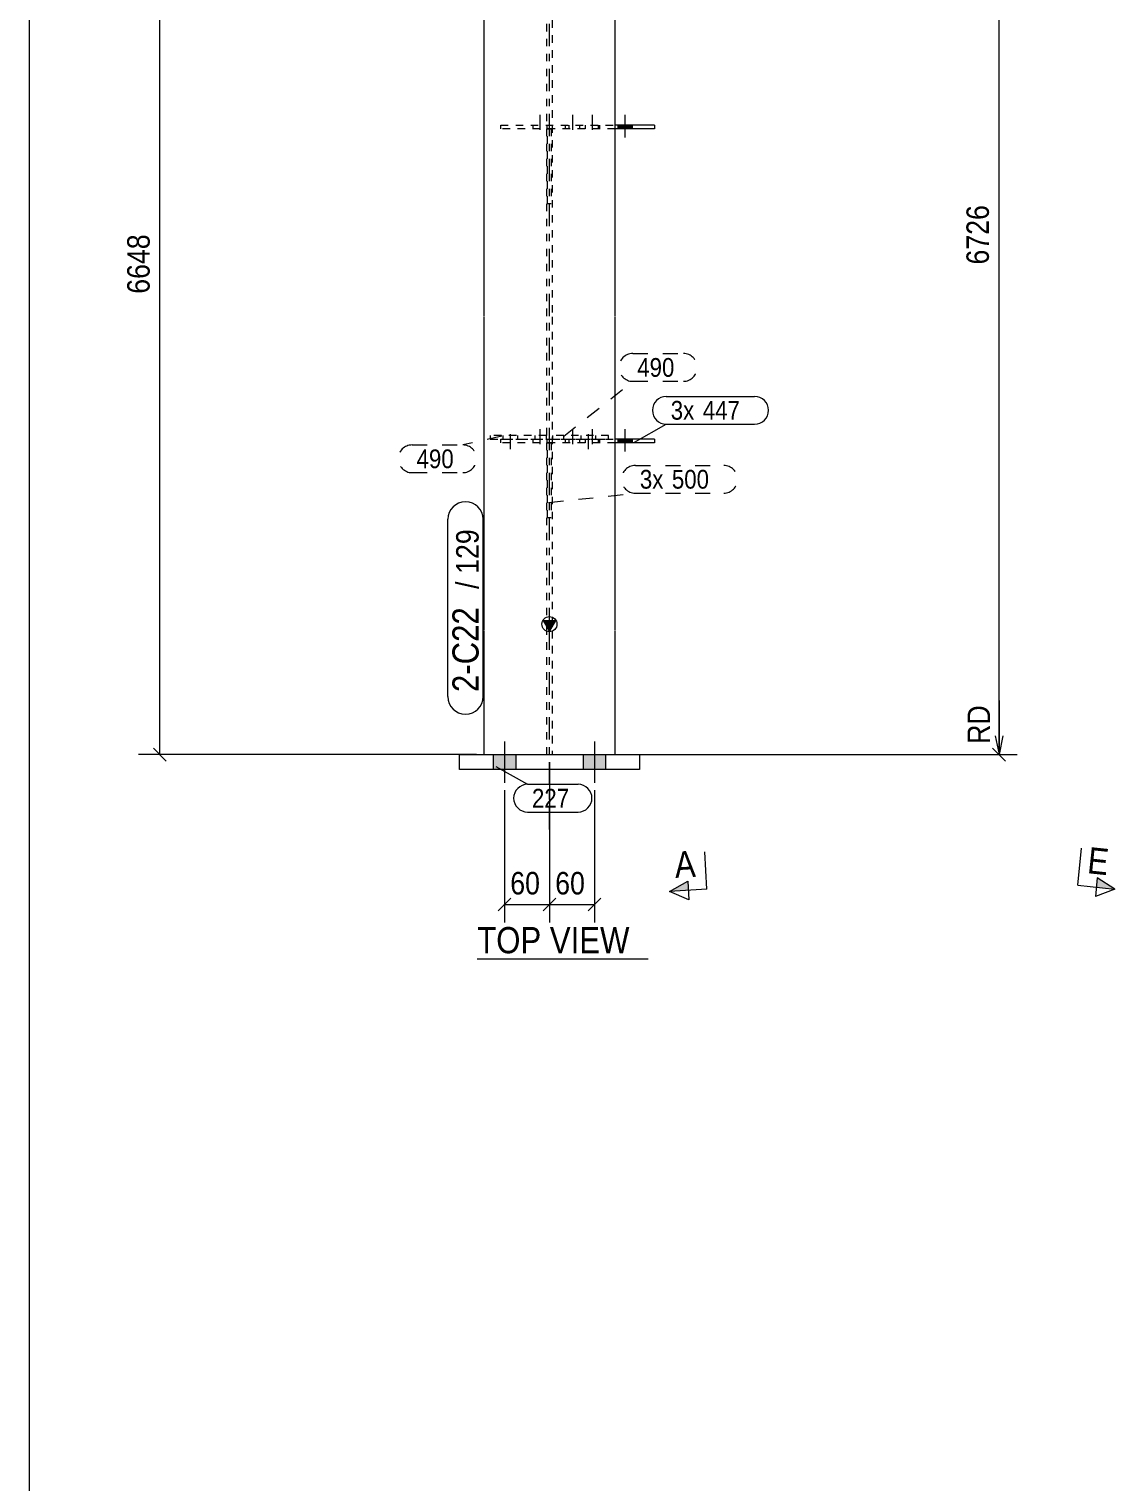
# Model space of a CAD drawing. Header units: millimetres. Extents: x 2 to 579, y 0 to 825.
# Drawn here: x 5 to 149.9, y 388.7 to 582.6 of the extents above; entities that cross this region are included whole.
import ezdxf

# ---------------------------------------------------------------- set-up
doc = ezdxf.new("R2010")
doc.units = ezdxf.units.MM
for name, pattern in [('XKITLINE00', [0]), ('XKITLINE01', [4, 1, -1, 1, -1]), ('XKITLINE02', [4, 2, -2]), ('XKITLINE03', [6, 3, -1, 1, -1])]:
    doc.linetypes.add(name, pattern=pattern)
for name, color, linetype, lineweight in [('Bolt', 3, 'Continuous', 0), ('Dimensions', 7, 'Continuous', 0), ('DrawingSheet', 5, 'Continuous', 0), ('OtherObjectType', 7, 'Continuous', 0), ('Part', 2, 'Continuous', 0), ('PartMark', 7, 'Continuous', 0), ('Section', 6, 'Continuous', 0)]:
    doc.layers.add(name, color=color, linetype=linetype, lineweight=lineweight)
doc.styles.add('ARIAL', font='ARIAL.TTF')

# ---------------------------------------------------------------- blocks, each defined once
blk = doc.blocks.new('*A42')
at = {"layer": 'Bolt'}
for points in [[(69.95, 485.78), (69.95, 483.78), (66.95, 483.78), (66.95, 485.78)], [(69.95, 485.78), (69.95, 483.78), (66.95, 483.78), (66.95, 485.78)], [(81.95, 485.78), (81.95, 483.78), (78.95, 483.78), (78.95, 485.78)], [(81.95, 485.78), (81.95, 483.78), (78.95, 483.78), (78.95, 485.78)]]:
    blk.add_hatch(color=3, dxfattribs=at).paths.add_polyline_path(points, flags=17)
at = {"layer": 'Bolt', "color": 3, "linetype": 'XKITLINE00', "lineweight": 0}
for p, q in [((68.45, 487.53), (68.45, 482.03)), ((68.45, 487.53), (68.45, 482.03)), ((80.45, 487.53), (80.45, 482.03)), ((80.45, 487.53), (80.45, 482.03)), ((66.95, 485.78), (66.95, 483.78)), ((66.95, 485.78), (66.95, 483.78)), ((69.95, 485.78), (69.95, 483.78)), ((69.95, 485.78), (69.95, 483.78)), ((78.95, 485.78), (78.95, 483.78)), ((78.95, 485.78), (78.95, 483.78)), ((81.95, 485.78), (81.95, 483.78)), ((81.95, 485.78), (81.95, 483.78))]:
    blk.add_line(p, q, dxfattribs=at)
blk = doc.blocks.new('*A44')
at = {"layer": 'Bolt', "color": 3, "linetype": 'XKITLINE02', "lineweight": 0}
for p, q in [((69.25, 526.53), (69.25, 529.53)), ((68.27, 527.88), (68.27, 528.38)), ((70.23, 527.88), (70.23, 528.38))]:
    blk.add_line(p, q, dxfattribs=at)
blk = doc.blocks.new('*A45')
at = {"layer": 'Bolt', "color": 3, "linetype": 'XKITLINE02', "lineweight": 0}
for p, q in [((79.65, 526.53), (79.65, 529.53)), ((78.67, 527.88), (78.67, 528.38)), ((80.63, 527.88), (80.63, 528.38))]:
    blk.add_line(p, q, dxfattribs=at)
blk = doc.blocks.new('*A46')
at = {"layer": 'Bolt'}
blk.add_hatch(color=3, dxfattribs=at).paths.add_polyline_path([(85.48, 527.88), (85.48, 527.38), (83.57, 527.38), (83.57, 527.88)], flags=17)
at = {"layer": 'Bolt', "color": 3, "linetype": 'XKITLINE02', "lineweight": 0}
for p, q in [((73.17, 529.22), (73.17, 526.22)), ((77.52, 529.22), (77.52, 526.22)), ((80.17, 529.22), (80.17, 526.22)), ((72.22, 527.88), (72.22, 527.38)), ((74.12, 527.88), (74.12, 527.38)), ((76.57, 527.88), (76.57, 527.38)), ((78.47, 527.88), (78.47, 527.38)), ((79.22, 527.88), (79.22, 527.38)), ((81.13, 527.88), (81.13, 527.38))]:
    blk.add_line(p, q, dxfattribs=at)
at = {"layer": 'Bolt', "color": 3, "linetype": 'XKITLINE00', "lineweight": 0}
for p, q in [((84.52, 529.22), (84.52, 526.22)), ((83.57, 527.88), (83.57, 527.38)), ((85.48, 527.88), (85.48, 527.38))]:
    blk.add_line(p, q, dxfattribs=at)
blk = doc.blocks.new('*A47')
at = {"layer": 'Bolt'}
blk.add_hatch(color=3, dxfattribs=at).paths.add_polyline_path([(85.48, 569.78), (85.48, 569.28), (83.57, 569.28), (83.57, 569.78)], flags=17)
at = {"layer": 'Bolt', "color": 3, "linetype": 'XKITLINE02', "lineweight": 0}
for p, q in [((73.17, 571.12), (73.17, 568.12)), ((77.52, 571.12), (77.52, 568.12)), ((80.17, 571.12), (80.17, 568.12)), ((72.22, 569.78), (72.22, 569.28)), ((74.12, 569.78), (74.12, 569.28)), ((76.57, 569.78), (76.57, 569.28)), ((78.47, 569.78), (78.47, 569.28)), ((79.22, 569.78), (79.22, 569.28)), ((81.13, 569.78), (81.13, 569.28))]:
    blk.add_line(p, q, dxfattribs=at)
at = {"layer": 'Bolt', "color": 3, "linetype": 'XKITLINE00', "lineweight": 0}
for p, q in [((84.52, 571.12), (84.52, 568.12)), ((83.57, 569.78), (83.57, 569.28)), ((85.48, 569.78), (85.48, 569.28))]:
    blk.add_line(p, q, dxfattribs=at)
blk = doc.blocks.new('*A53')
at = {"layer": 'Part'}
blk.add_hatch(color=2, dxfattribs=at).paths.add_polyline_path([(73.65, 503.69), (75.25, 503.69), (74.45, 502.29)], flags=17)
at = {"layer": 'Part', "color": 2, "linetype": 'XKITLINE00', "lineweight": 0}
for p, q in [((65.7, 585.76), (65.7, 544.28)), ((83.2, 544.28), (83.2, 585.76)), ((65.7, 544.18), (65.7, 502.38)), ((83.2, 502.38), (83.2, 544.18)), ((65.7, 502.28), (65.7, 485.78)), ((74.45, 502.29), (73.65, 503.69)), ((73.65, 503.69), (75.25, 503.69)), ((75.25, 503.69), (74.45, 502.29)), ((83.2, 485.78), (83.2, 502.28))]:
    blk.add_line(p, q, dxfattribs=at)
at = {"layer": 'Part', "color": 7, "linetype": 'XKITLINE01', "lineweight": 0}
for p, q in [((74.1, 544.28), (74.1, 585.76)), ((74.8, 585.76), (74.8, 544.28)), ((74.1, 502.38), (74.1, 544.18)), ((74.8, 544.18), (74.8, 502.38)), ((74.1, 485.78), (74.1, 502.28)), ((74.8, 502.28), (74.8, 485.78)), ((65.7, 485.78), (83.2, 485.78))]:
    blk.add_line(p, q, dxfattribs=at)
at = {"layer": 'Part', "color": 7, "linetype": 'XKITLINE03', "lineweight": 0}
for p, q in [((74.45, 544.28), (74.45, 585.76)), ((74.45, 502.38), (74.45, 544.18)), ((74.45, 475.78), (74.45, 502.28))]:
    blk.add_line(p, q, dxfattribs=at)
at = {"layer": 'Part', "color": 2, "linetype": 'XKITLINE00', "lineweight": 0}
blk.add_circle((74.45, 503.19), 1, dxfattribs=at)
blk = doc.blocks.new('*A58')
at = {"layer": 'Part', "color": 2, "linetype": 'XKITLINE00', "lineweight": 0}
for p, q in [((62.45, 483.78), (62.45, 485.78)), ((62.45, 485.78), (86.45, 485.78)), ((86.45, 485.78), (86.45, 483.78)), ((86.45, 483.78), (62.45, 483.78))]:
    blk.add_line(p, q, dxfattribs=at)
blk = doc.blocks.new('*A64')
at = {"layer": 'Part', "color": 7, "linetype": 'XKITLINE01', "lineweight": 0}
for p, q in [((74.05, 528.38), (66.55, 528.38)), ((66.55, 528.38), (66.55, 527.88)), ((66.55, 527.88), (74.05, 527.88)), ((72.55, 527.88), (72.55, 528.38)), ((74.05, 527.88), (74.05, 528.38))]:
    blk.add_line(p, q, dxfattribs=at)
blk = doc.blocks.new('*A65')
at = {"layer": 'Part', "color": 7, "linetype": 'XKITLINE01', "lineweight": 0}
for p, q in [((82.35, 528.38), (74.85, 528.38)), ((74.85, 528.38), (74.85, 527.88)), ((74.85, 527.88), (82.35, 527.88)), ((76.35, 527.88), (76.35, 528.38)), ((82.35, 527.88), (82.35, 528.38))]:
    blk.add_line(p, q, dxfattribs=at)
blk = doc.blocks.new('*A66')
at = {"layer": 'Part', "color": 7, "linetype": 'XKITLINE01', "lineweight": 0}
for p, q in [((74.2, 527.38), (74.7, 527.38)), ((74.2, 517.38), (74.2, 527.38)), ((74.2, 527.38), (74.7, 527.38)), ((74.7, 527.38), (74.7, 517.38)), ((74.7, 517.38), (74.2, 517.38))]:
    blk.add_line(p, q, dxfattribs=at)
blk = doc.blocks.new('*A67')
at = {"layer": 'Part', "color": 7, "linetype": 'XKITLINE01', "lineweight": 0}
for p, q in [((67.95, 527.38), (67.95, 527.88)), ((67.95, 527.88), (83.2, 527.88)), ((83.2, 527.38), (67.95, 527.38)), ((77.07, 527.38), (77.07, 527.88)), ((80.95, 527.88), (80.95, 527.38))]:
    blk.add_line(p, q, dxfattribs=at)
at = {"layer": 'Part', "color": 2, "linetype": 'XKITLINE00', "lineweight": 0}
for p, q in [((88.45, 527.88), (83.2, 527.88)), ((88.45, 527.38), (83.2, 527.38)), ((88.45, 527.88), (88.45, 527.38))]:
    blk.add_line(p, q, dxfattribs=at)
blk = doc.blocks.new('*A68')
at = {"layer": 'Part', "color": 7, "linetype": 'XKITLINE01', "lineweight": 0}
for p, q in [((74.2, 569.28), (74.7, 569.28)), ((74.2, 559.28), (74.2, 569.28)), ((74.2, 569.28), (74.7, 569.28)), ((74.7, 569.28), (74.7, 559.28)), ((74.7, 559.28), (74.2, 559.28))]:
    blk.add_line(p, q, dxfattribs=at)
blk = doc.blocks.new('*A69')
at = {"layer": 'Part', "color": 7, "linetype": 'XKITLINE01', "lineweight": 0}
for p, q in [((67.95, 569.28), (67.95, 569.78)), ((67.95, 569.78), (83.2, 569.78)), ((83.2, 569.28), (67.95, 569.28)), ((77.07, 569.28), (77.07, 569.78)), ((80.95, 569.78), (80.95, 569.28))]:
    blk.add_line(p, q, dxfattribs=at)
at = {"layer": 'Part', "color": 2, "linetype": 'XKITLINE00', "lineweight": 0}
for p, q in [((88.45, 569.78), (83.2, 569.78)), ((88.45, 569.28), (83.2, 569.28)), ((88.45, 569.78), (88.45, 569.28))]:
    blk.add_line(p, q, dxfattribs=at)
blk = doc.blocks.new('*A89')
at = {"layer": 'DrawingSheet', "color": 5, "linetype": 'XKITLINE00', "lineweight": 0}
blk.add_line((5, 825), (5, 5), dxfattribs=at)
blk = doc.blocks.new('*A121')
at = {"layer": 'Section'}
blk.add_hatch(color=3, dxfattribs=at).paths.add_polyline_path([(147.57, 469.33), (149.92, 467.82), (147.44, 468.08)], flags=17)
at = {"layer": 'Section', "color": 1, "linetype": 'XKITLINE00', "lineweight": 0}
for q in [(145.47, 473.32), (149.92, 467.82)]:
    blk.add_line((144.95, 468.35), q, dxfattribs=at)
at = {"layer": 'Section', "color": 3, "linetype": 'XKITLINE00', "lineweight": 0}
for p, q in [((147.57, 469.33), (147.31, 466.84)), ((149.92, 467.82), (147.57, 469.33)), ((149.92, 467.82), (147.31, 466.84))]:
    blk.add_line(p, q, dxfattribs=at)
at = {"layer": 'Section', "color": 7, "style": 'ARIAL', "width": 0.85}
blk.add_text('E', height=3.5, rotation=-6.0218, dxfattribs=at).set_placement((146.13, 469.98))
blk = doc.blocks.new('*A159')
at = {"layer": 'Dimensions', "color": 7, "linetype": 'XKITLINE00', "lineweight": 0}
for p, q in [((74.45, 484.78), (74.45, 463.38)), ((68.45, 481.03), (68.45, 463.38)), ((69.3, 466.63), (67.6, 464.93)), ((68.45, 465.78), (74.45, 465.78)), ((75.3, 466.63), (73.6, 464.93))]:
    blk.add_line(p, q, dxfattribs=at)
at = {"layer": 'Dimensions', "color": 3}
for p in [(68.45, 465.78), (74.45, 465.78)]:
    blk.add_point(p, dxfattribs=at)
at = {"layer": 'Dimensions', "color": 3, "style": 'ARIAL', "width": 0.85}
blk.add_text('60', height=3, dxfattribs=at).set_placement((69.22, 467.13))
blk = doc.blocks.new('*A160')
at = {"layer": 'Dimensions', "color": 7, "linetype": 'XKITLINE00', "lineweight": 0}
for p, q in [((74.45, 484.78), (74.45, 463.38)), ((80.45, 481.03), (80.45, 463.38)), ((75.3, 466.63), (73.6, 464.93)), ((74.45, 465.78), (80.45, 465.78)), ((81.3, 466.63), (79.6, 464.93))]:
    blk.add_line(p, q, dxfattribs=at)
at = {"layer": 'Dimensions', "color": 3}
for p in [(74.45, 465.78), (80.45, 465.78)]:
    blk.add_point(p, dxfattribs=at)
at = {"layer": 'Dimensions', "color": 3, "style": 'ARIAL', "width": 0.85}
blk.add_text('60', height=3, dxfattribs=at).set_placement((75.22, 467.13))
blk = doc.blocks.new('*A163')
at = {"layer": 'PartMark', "color": 7, "linetype": 'XKITLINE00', "lineweight": 0}
for p, q in [((67.28, 484.21), (71.52, 481.82)), ((71.52, 481.82), (78.28, 481.82)), ((71.52, 478.12), (78.28, 478.12))]:
    blk.add_line(p, q, dxfattribs=at)
for centre, start, end in [((71.52, 479.97), 90, 270), ((78.28, 479.97), 270, 90)]:
    blk.add_arc(centre, 1.85, start, end, dxfattribs=at)
at = {"layer": 'PartMark', "color": 3, "style": 'ARIAL', "width": 0.85}
blk.add_text('227', height=2.5, dxfattribs=at).set_placement((72.12, 478.72))
blk = doc.blocks.new('*A168')
at = {"layer": 'PartMark', "color": 7, "linetype": 'XKITLINE00', "lineweight": 0}
for p, q in [((60.9, 493.53), (60.9, 517.18)), ((65.6, 493.53), (65.6, 517.18))]:
    blk.add_line(p, q, dxfattribs=at)
for centre, start, end in [((63.25, 517.18), 0, 180), ((63.25, 493.53), 180, 0)]:
    blk.add_arc(centre, 2.35, start, end, dxfattribs=at)
at = {"layer": 'PartMark', "color": 3, "style": 'ARIAL', "width": 0.85}
for s, p in [('129', (65, 509.9)), ('/', (65, 507.89))]:
    blk.add_text(s, height=3, rotation=90.0002, dxfattribs=at).set_placement(p)
at = {"layer": 'PartMark', "color": 1, "style": 'ARIAL', "width": 0.85}
blk.add_text('2-C22', height=3.5, rotation=90.0002, dxfattribs=at).set_placement((65, 494.13))
blk = doc.blocks.new('*A169')
at = {"layer": 'PartMark', "color": 7, "linetype": 'XKITLINE00', "lineweight": 0}
for p, q in [((90.04, 533.57), (101.83, 533.57)), ((85.8, 527.48), (90.04, 529.87)), ((90.04, 529.87), (101.83, 529.87))]:
    blk.add_line(p, q, dxfattribs=at)
for centre, start, end in [((90.04, 531.72), 90, 270), ((101.83, 531.72), 270, 90)]:
    blk.add_arc(centre, 1.85, start, end, dxfattribs=at)
at = {"layer": 'PartMark', "color": 3, "style": 'ARIAL', "width": 0.85}
for s, p in [('3x', (90.64, 530.47)), ('447', (94.92, 530.47))]:
    blk.add_text(s, height=2.5, dxfattribs=at).set_placement(p)
blk = doc.blocks.new('*A170')
at = {"layer": 'PartMark', "color": 7, "linetype": 'XKITLINE02', "lineweight": 0}
for p, q in [((85.92, 524.37), (97.71, 524.37)), ((74.33, 519.41), (85.92, 520.67)), ((85.92, 520.67), (97.71, 520.67))]:
    blk.add_line(p, q, dxfattribs=at)
for centre, start, end in [((85.92, 522.52), 90, 270), ((97.71, 522.52), 270, 90)]:
    blk.add_arc(centre, 1.85, start, end, dxfattribs=at)
at = {"layer": 'PartMark', "color": 3, "style": 'ARIAL', "width": 0.85}
for s, p in [('3x', (86.52, 521.27)), ('500', (90.79, 521.27))]:
    blk.add_text(s, height=2.5, dxfattribs=at).set_placement(p)
blk = doc.blocks.new('*A171')
at = {"layer": 'Section'}
blk.add_hatch(color=3, dxfattribs=at).paths.add_polyline_path([(92.98, 467.67), (90.48, 467.53), (92.9, 468.92)], flags=17)
at = {"layer": 'Section', "color": 1, "linetype": 'XKITLINE00', "lineweight": 0}
for q in [(95.18, 472.81), (90.48, 467.53)]:
    blk.add_line((95.47, 467.82), q, dxfattribs=at)
at = {"layer": 'Section', "color": 3, "linetype": 'XKITLINE00', "lineweight": 0}
for p, q in [((90.48, 467.53), (92.9, 468.92)), ((93.05, 466.42), (90.48, 467.53)), ((92.9, 468.92), (93.05, 466.42))]:
    blk.add_line(p, q, dxfattribs=at)
at = {"layer": 'Section', "color": 7, "style": 'ARIAL', "width": 0.85}
blk.add_text('A', height=3.5, rotation=3.3117, dxfattribs=at).set_placement((91.26, 469.33))
blk = doc.blocks.new('*A173')
at = {"layer": 'OtherObjectType', "color": 7, "linetype": 'XKITLINE00', "lineweight": 0}
blk.add_line((64.81, 458.53), (87.64, 458.53), dxfattribs=at)
at = {"layer": 'OtherObjectType', "color": 7, "style": 'ARIAL', "width": 0.85}
blk.add_text('TOP VIEW', height=3.5, dxfattribs=at).set_placement((64.81, 459.28))
blk = doc.blocks.new('*A179')
at = {"layer": 'Dimensions', "color": 7, "linetype": 'XKITLINE00', "lineweight": 0}
for p, q in [((21.6, 618.51), (23.3, 616.82)), ((65.1, 617.66), (19.6, 617.66)), ((22.45, 485.78), (22.45, 617.66)), ((21.6, 486.63), (23.3, 484.93)), ((64.7, 485.78), (19.6, 485.78))]:
    blk.add_line(p, q, dxfattribs=at)
at = {"layer": 'Dimensions', "color": 3}
for p in [(22.45, 617.66), (22.45, 485.78)]:
    blk.add_point(p, dxfattribs=at)
at = {"layer": 'Dimensions', "color": 3, "style": 'ARIAL', "width": 0.85}
blk.add_text('6648', height=3, dxfattribs=at).set_placement((23.75, 618.86))
blk.add_text('6648', height=3, rotation=90.0002, dxfattribs=at).set_placement((21.1, 547.27))
blk = doc.blocks.new('*A183')
at = {"layer": 'Dimensions', "color": 7, "linetype": 'XKITLINE00', "lineweight": 0}
for p, q in [((133.6, 626.31), (135.3, 624.62)), ((80.45, 625.47), (136.85, 625.47)), ((134.45, 485.78), (134.45, 625.47)), ((134.45, 493), (134.45, 485.78)), ((133.6, 486.63), (135.3, 484.93)), ((133.95, 488.28), (134.45, 485.78)), ((134.95, 488.28), (134.45, 485.78)), ((84.2, 485.78), (136.85, 485.78)), ((84.2, 485.78), (136.85, 485.78))]:
    blk.add_line(p, q, dxfattribs=at)
at = {"layer": 'Dimensions', "color": 3}
for p in [(134.45, 625.47), (134.45, 485.78)]:
    blk.add_point(p, dxfattribs=at)
at = {"layer": 'Dimensions', "color": 7}
blk.add_point((134.45, 485.78), dxfattribs=at)
at = {"layer": 'Dimensions', "color": 3, "style": 'ARIAL', "width": 0.85}
blk.add_text('6726', height=3, dxfattribs=at).set_placement((119.75, 626.67))
for s, p in [('6726', (133.1, 551.17)), ('RD', (133.25, 487.22))]:
    blk.add_text(s, height=3, rotation=90.0002, dxfattribs=at).set_placement(p)
blk = doc.blocks.new('*A196')
at = {"layer": 'PartMark', "color": 7, "linetype": 'XKITLINE02', "lineweight": 0}
for p, q in [((85.57, 539.29), (92.33, 539.29)), ((76.38, 528.25), (85.57, 535.59)), ((85.57, 535.59), (92.33, 535.59))]:
    blk.add_line(p, q, dxfattribs=at)
for centre, start, end in [((85.57, 537.44), 90, 270), ((92.33, 537.44), 270, 90)]:
    blk.add_arc(centre, 1.85, start, end, dxfattribs=at)
at = {"layer": 'PartMark', "color": 3, "style": 'ARIAL', "width": 0.85}
blk.add_text('490', height=2.5, dxfattribs=at).set_placement((86.17, 536.19))
blk = doc.blocks.new('*A197')
at = {"layer": 'PartMark', "color": 7, "linetype": 'XKITLINE02', "lineweight": 0}
for p, q in [((68.08, 528.25), (62.88, 527.1)), ((56.12, 527.1), (62.88, 527.1)), ((56.12, 523.4), (62.88, 523.4))]:
    blk.add_line(p, q, dxfattribs=at)
for centre, start, end in [((56.12, 525.25), 90, 270), ((62.88, 525.25), 270, 90)]:
    blk.add_arc(centre, 1.85, start, end, dxfattribs=at)
at = {"layer": 'PartMark', "color": 3, "style": 'ARIAL', "width": 0.85}
blk.add_text('490', height=2.5, dxfattribs=at).set_placement((56.72, 524))

msp = doc.modelspace()

# ---------------------------------------------------------------- block references
at = {"lineweight": 0}
for name in ['*A89', '*A121', '*A171', '*A183', '*A179', '*A47', '*A69', '*A68', '*A196', '*A169', '*A44', '*A46', '*A45', '*A197', '*A64', '*A67', '*A66', '*A65', '*A170', '*A168', '*A42', '*A58', '*A159', '*A160', '*A163', '*A173']:
    msp.add_blockref(name, (0, 0), dxfattribs=at)
at = {"layer": 'Part', "lineweight": 0}
msp.add_blockref('*A53', (0, 0), dxfattribs=at)

doc.saveas('drawing.dxf')
